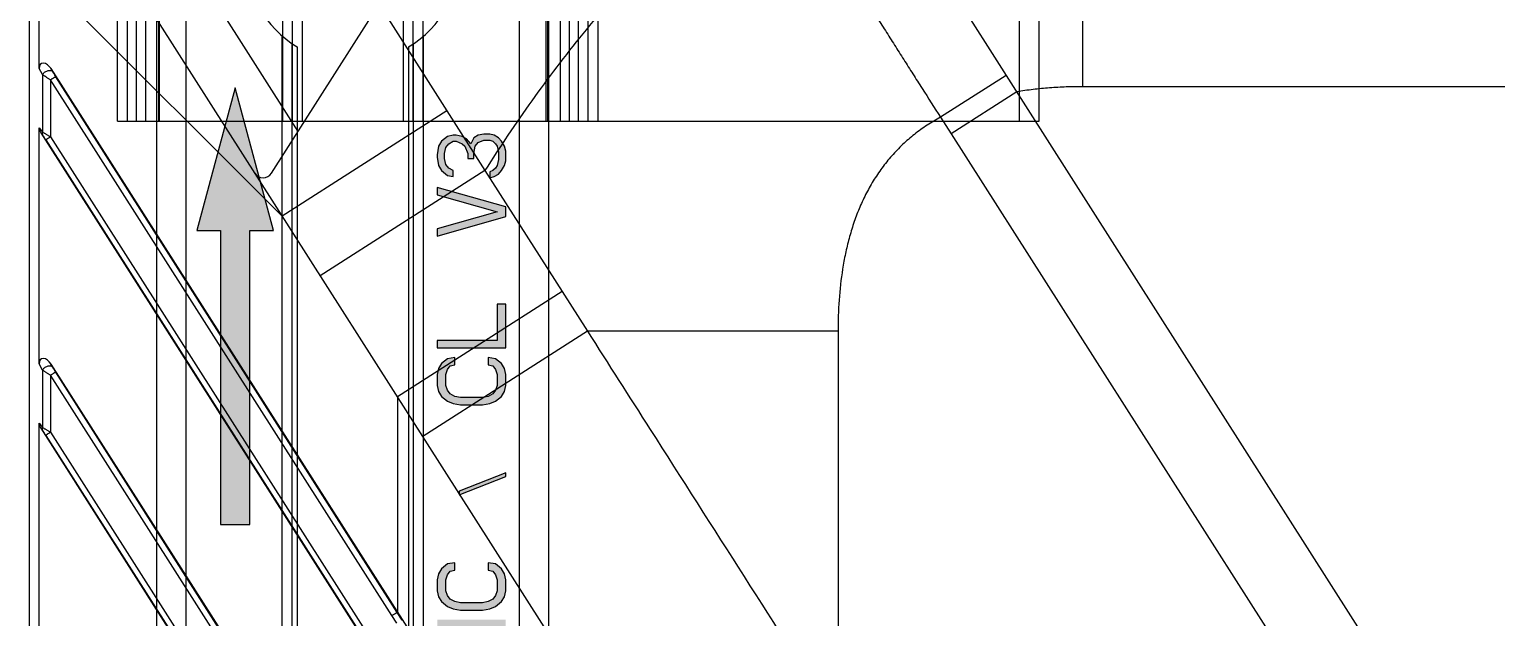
# Model space of a CAD drawing. Header units: millimetres. Extents: x 3299 to 14264, y 1863 to 5555.
# Drawn here: x 9573.9 to 9648.7, y 4058 to 4088 of the extents above; entities that cross this region are included whole.
import ezdxf

# ---------------------------------------------------------------- set-up
doc = ezdxf.new("R2010")
doc.units = ezdxf.units.MM
doc.layers.add('02___PRT_ALL_AXES', color=7, linetype='Continuous')

# ---------------------------------------------------------------- blocks, each defined once
blk = doc.blocks.new('ryfhgjmb')
at = {"lineweight": 5, "true_color": 0xf26722}
h = blk.add_hatch(color=30, dxfattribs=at)
h.dxf.hatch_style = 1
h.paths.add_polyline_path([(6944.35, 3339.181), (6944.35, 3337.681), (6959.35, 3337.681), (6959.35, 3336.481), (6966.628, 3338.431), (6959.35, 3340.381), (6959.35, 3339.181)])
h = blk.add_hatch(color=30, dxfattribs=at)
h.dxf.hatch_style = 1
h.paths.add_polyline_path([(6907.434, 3326.344), (6908.363, 3324.631), (6908.859, 3324.631), (6907.744, 3326.716), (6908.859, 3328.131), (6908.363, 3328.131), (6907, 3326.418), (6907, 3328.131), (6906.628, 3328.131), (6906.628, 3324.631), (6907, 3324.631), (6907, 3325.823)])
h.paths.add_polyline_path([(6909.727, 3328.131), (6909.355, 3328.131), (6909.355, 3324.631), (6911.586, 3324.631), (6911.586, 3325.078), (6909.727, 3325.078)])
h.paths.add_polyline_path([(6912.454, 3326.94), (6912.516, 3327.238), (6912.64, 3327.461), (6912.826, 3327.61), (6913.074, 3327.684), (6913.632, 3327.684), (6913.88, 3327.61), (6914.065, 3327.461), (6914.127, 3327.238), (6914.499, 3327.238), (6914.437, 3327.61), (6914.189, 3327.908), (6913.942, 3328.057), (6913.632, 3328.131), (6913.074, 3328.131), (6912.764, 3328.057), (6912.516, 3327.908), (6912.268, 3327.61), (6912.144, 3327.312), (6912.082, 3326.94), (6912.082, 3325.823), (6912.144, 3325.45), (6912.268, 3325.153), (6912.516, 3324.855), (6912.764, 3324.706), (6913.074, 3324.631), (6913.632, 3324.631), (6913.942, 3324.706), (6914.189, 3324.855), (6914.437, 3325.153), (6914.499, 3325.525), (6914.127, 3325.525), (6914.065, 3325.301), (6913.88, 3325.153), (6913.632, 3325.078), (6913.074, 3325.078), (6912.826, 3325.153), (6912.64, 3325.301), (6912.516, 3325.525), (6912.454, 3325.823)])
h.paths.add_polyline_path([(6917.474, 3326.94), (6917.412, 3327.312), (6917.288, 3327.61), (6917.04, 3327.908), (6916.793, 3328.057), (6916.483, 3328.131), (6915.987, 3328.131), (6915.677, 3328.057), (6915.429, 3327.908), (6915.181, 3327.61), (6915.057, 3327.312), (6914.995, 3326.94), (6914.995, 3325.823), (6915.057, 3325.45), (6915.181, 3325.153), (6915.429, 3324.855), (6915.677, 3324.706), (6915.987, 3324.631), (6916.483, 3324.631), (6916.793, 3324.706), (6917.04, 3324.855), (6917.288, 3325.153), (6917.412, 3325.45), (6917.474, 3325.823)])
h.paths.add_polyline_path([(6915.367, 3326.94), (6915.429, 3327.238), (6915.553, 3327.461), (6915.739, 3327.61), (6915.987, 3327.684), (6916.483, 3327.684), (6916.731, 3327.61), (6916.917, 3327.461), (6917.04, 3327.238), (6917.102, 3326.94), (6917.102, 3325.823), (6917.04, 3325.525), (6916.917, 3325.301), (6916.731, 3325.153), (6916.483, 3325.078), (6915.987, 3325.078), (6915.739, 3325.153), (6915.553, 3325.301), (6915.429, 3325.525), (6915.367, 3325.823)], flags=16)
h.paths.add_polyline_path([(6920.015, 3326.493), (6920.201, 3326.791), (6920.263, 3327.014), (6920.263, 3327.312), (6920.201, 3327.535), (6920.015, 3327.833), (6919.768, 3328.057), (6919.458, 3328.131), (6917.97, 3328.131), (6917.97, 3324.631), (6919.458, 3324.631), (6919.768, 3324.706), (6920.015, 3324.929), (6920.201, 3325.227), (6920.263, 3325.45), (6920.263, 3325.823), (6920.201, 3326.046), (6920.015, 3326.344), (6919.892, 3326.418)])
h.paths.add_polyline_path([(6918.342, 3326.642), (6918.342, 3327.684), (6919.52, 3327.684), (6919.706, 3327.61), (6919.83, 3327.461), (6919.892, 3327.238), (6919.892, 3327.089), (6919.83, 3326.865), (6919.706, 3326.716), (6919.52, 3326.642)], flags=16)
h.paths.add_polyline_path([(6918.342, 3326.195), (6919.52, 3326.195), (6919.706, 3326.121), (6919.83, 3325.972), (6919.892, 3325.748), (6919.892, 3325.525), (6919.83, 3325.301), (6919.706, 3325.153), (6919.52, 3325.078), (6918.342, 3325.078)], flags=16)
h.paths.add_polyline_path([(6926.213, 3328.131), (6925.842, 3328.131), (6924.974, 3325.078), (6924.106, 3328.131), (6923.734, 3328.131), (6924.726, 3324.631), (6925.222, 3324.631)])
h.paths.add_polyline_path([(6927.391, 3327.684), (6927.701, 3327.759), (6927.949, 3327.759), (6928.259, 3327.684), (6928.445, 3327.535), (6928.569, 3327.312), (6928.569, 3327.163), (6928.445, 3326.865), (6926.709, 3325.004), (6926.709, 3324.631), (6928.94, 3324.631), (6928.94, 3325.004), (6927.205, 3325.004), (6928.755, 3326.642), (6928.879, 3326.865), (6928.94, 3327.163), (6928.94, 3327.312), (6928.879, 3327.61), (6928.631, 3327.908), (6928.383, 3328.057), (6928.011, 3328.131), (6927.763, 3328.131), (6927.329, 3328.057), (6927.081, 3327.908), (6926.833, 3327.61), (6926.771, 3327.312), (6927.081, 3327.312), (6927.205, 3327.535)])
h.paths.add_polyline_path([(6932.597, 3327.014), (6932.411, 3327.014), (6933.341, 3324.631), (6933.527, 3324.631)])
h.paths.add_polyline_path([(6940.531, 3327.461), (6940.717, 3327.61), (6940.964, 3327.684), (6941.522, 3327.684), (6941.77, 3327.61), (6941.956, 3327.461), (6942.018, 3327.238), (6942.39, 3327.238), (6942.328, 3327.61), (6942.08, 3327.908), (6941.832, 3328.057), (6941.522, 3328.131), (6940.964, 3328.131), (6940.655, 3328.057), (6940.407, 3327.908), (6940.159, 3327.61), (6940.035, 3327.312), (6939.973, 3326.94), (6939.973, 3325.823), (6940.035, 3325.45), (6940.159, 3325.153), (6940.407, 3324.855), (6940.655, 3324.706), (6940.964, 3324.631), (6941.522, 3324.631), (6941.832, 3324.706), (6942.08, 3324.855), (6942.328, 3325.153), (6942.39, 3325.525), (6942.018, 3325.525), (6941.956, 3325.301), (6941.77, 3325.153), (6941.522, 3325.078), (6940.964, 3325.078), (6940.717, 3325.153), (6940.531, 3325.301), (6940.407, 3325.525), (6940.345, 3325.823), (6940.345, 3326.94), (6940.407, 3327.238)])
h.paths.add_polyline_path([(6939.477, 3328.131), (6939.105, 3328.131), (6939.105, 3326.716), (6937.37, 3326.716), (6937.37, 3328.131), (6936.998, 3328.131), (6936.998, 3324.631), (6937.37, 3324.631), (6937.37, 3326.27), (6939.105, 3326.27), (6939.105, 3324.631), (6939.477, 3324.631)])
h.paths.add_polyline_path([(6946.047, 3327.014), (6945.861, 3327.014), (6946.79, 3324.631), (6946.976, 3324.631)])
h.paths.add_polyline_path([(6953.732, 3328.131), (6953.36, 3328.131), (6953.36, 3324.631), (6955.592, 3324.631), (6955.592, 3325.078), (6953.732, 3325.078)])
h.paths.add_polyline_path([(6952.555, 3327.908), (6952.307, 3328.057), (6951.997, 3328.131), (6951.439, 3328.131), (6951.129, 3328.057), (6950.881, 3327.908), (6950.633, 3327.61), (6950.509, 3327.312), (6950.447, 3326.94), (6950.447, 3325.823), (6950.509, 3325.45), (6950.633, 3325.153), (6950.881, 3324.855), (6951.129, 3324.706), (6951.439, 3324.631), (6951.997, 3324.631), (6952.307, 3324.706), (6952.555, 3324.855), (6952.802, 3325.153), (6952.864, 3325.525), (6952.493, 3325.525), (6952.431, 3325.301), (6952.245, 3325.153), (6951.997, 3325.078), (6951.439, 3325.078), (6951.191, 3325.153), (6951.005, 3325.301), (6950.881, 3325.525), (6950.819, 3325.823), (6950.819, 3326.94), (6950.881, 3327.238), (6951.005, 3327.461), (6951.191, 3327.61), (6951.439, 3327.684), (6951.997, 3327.684), (6952.245, 3327.61), (6952.431, 3327.461), (6952.493, 3327.238), (6952.864, 3327.238), (6952.802, 3327.61)])
h.paths.add_polyline_path([(6963.897, 3327.908), (6963.649, 3328.057), (6963.215, 3328.131), (6963.091, 3328.131), (6962.657, 3328.057), (6962.409, 3327.908), (6962.161, 3327.61), (6962.099, 3327.312), (6962.409, 3327.312), (6962.533, 3327.535), (6962.719, 3327.684), (6963.029, 3327.759), (6963.277, 3327.759), (6963.587, 3327.684), (6963.773, 3327.535), (6963.897, 3327.312), (6963.897, 3327.163), (6963.773, 3326.865), (6963.649, 3326.716), (6963.277, 3326.567), (6963.029, 3326.567), (6963.029, 3326.27), (6963.277, 3326.27), (6963.649, 3326.195), (6963.835, 3326.046), (6963.959, 3325.748), (6963.959, 3325.45), (6963.897, 3325.301), (6963.773, 3325.153), (6963.649, 3325.078), (6963.339, 3325.004), (6962.967, 3325.004), (6962.657, 3325.078), (6962.533, 3325.153), (6962.409, 3325.301), (6962.347, 3325.45), (6962.037, 3325.45), (6962.099, 3325.227), (6962.223, 3325.004), (6962.409, 3324.855), (6962.657, 3324.706), (6962.905, 3324.631), (6963.401, 3324.631), (6963.649, 3324.706), (6963.897, 3324.855), (6964.083, 3325.004), (6964.207, 3325.227), (6964.269, 3325.45), (6964.269, 3325.748), (6964.207, 3326.046), (6964.083, 3326.27), (6963.773, 3326.418), (6964.021, 3326.642), (6964.145, 3326.865), (6964.207, 3327.163), (6964.207, 3327.312), (6964.145, 3327.61)])
h.paths.add_polyline_path([(6961.542, 3328.131), (6961.17, 3328.131), (6960.302, 3325.078), (6959.434, 3328.131), (6959.062, 3328.131), (6960.054, 3324.631), (6960.55, 3324.631)])
at = {"color": 30, "linetype": 'Continuous', "true_color": 0xf26722}
for p, q in [((6005.128, 3342.431), (7001.628, 3342.431)), ((6005.128, 3340.931), (7001.628, 3340.931)), ((6966.628, 3338.431), (6959.35, 3340.381)), ((6959.35, 3340.381), (6959.35, 3339.181)), ((6959.35, 3339.181), (6944.35, 3339.181)), ((6944.35, 3339.181), (6944.35, 3337.681)), ((6959.35, 3336.481), (6966.628, 3338.431)), ((6944.35, 3337.681), (6959.35, 3337.681)), ((6959.35, 3337.681), (6959.35, 3336.481)), ((6058.086, 3336.031), (6969.27, 3336.031)), ((6058.471, 3335.531), (6968.885, 3335.531)), ((6058.471, 3329.331), (6968.885, 3329.331)), ((6058.086, 3328.831), (6969.27, 3328.831)), ((6940.407, 3327.908), (6940.159, 3327.61)), ((6940.655, 3328.057), (6940.407, 3327.908)), ((6940.964, 3328.131), (6940.655, 3328.057)), ((6941.522, 3328.131), (6940.964, 3328.131)), ((6941.832, 3328.057), (6941.522, 3328.131)), ((6942.08, 3327.908), (6941.832, 3328.057)), ((6942.328, 3327.61), (6942.08, 3327.908)), ((6950.881, 3327.908), (6950.633, 3327.61)), ((6951.129, 3328.057), (6950.881, 3327.908)), ((6951.439, 3328.131), (6951.129, 3328.057)), ((6951.997, 3328.131), (6951.439, 3328.131)), ((6952.307, 3328.057), (6951.997, 3328.131)), ((6952.555, 3327.908), (6952.307, 3328.057)), ((6952.802, 3327.61), (6952.555, 3327.908)), ((6953.732, 3328.131), (6953.36, 3328.131)), ((6953.36, 3328.131), (6953.36, 3324.631)), ((6953.732, 3325.078), (6953.732, 3328.131)), ((6959.434, 3328.131), (6959.062, 3328.131)), ((6959.062, 3328.131), (6960.054, 3324.631)), ((6960.302, 3325.078), (6959.434, 3328.131)), ((6961.17, 3328.131), (6960.302, 3325.078)), ((6960.55, 3324.631), (6961.542, 3328.131)), ((6961.542, 3328.131), (6961.17, 3328.131)), ((6962.409, 3327.908), (6962.161, 3327.61)), ((6962.657, 3328.057), (6962.409, 3327.908)), ((6963.091, 3328.131), (6962.657, 3328.057)), ((6963.215, 3328.131), (6963.091, 3328.131)), ((6963.649, 3328.057), (6963.215, 3328.131)), ((6963.897, 3327.908), (6963.649, 3328.057)), ((6964.145, 3327.61), (6963.897, 3327.908)), ((6940.035, 3327.312), (6939.973, 3326.94)), ((6940.159, 3327.61), (6940.035, 3327.312)), ((6940.345, 3326.94), (6940.407, 3327.238)), ((6940.407, 3327.238), (6940.531, 3327.461)), ((6940.531, 3327.461), (6940.717, 3327.61)), ((6940.717, 3327.61), (6940.964, 3327.684)), ((6940.964, 3327.684), (6941.522, 3327.684)), ((6941.522, 3327.684), (6941.77, 3327.61)), ((6941.77, 3327.61), (6941.956, 3327.461)), ((6941.956, 3327.461), (6942.018, 3327.238)), ((6942.018, 3327.238), (6942.39, 3327.238)), ((6942.39, 3327.238), (6942.328, 3327.61)), ((6950.509, 3327.312), (6950.447, 3326.94)), ((6950.633, 3327.61), (6950.509, 3327.312)), ((6950.819, 3326.94), (6950.881, 3327.238)), ((6950.881, 3327.238), (6951.005, 3327.461)), ((6951.005, 3327.461), (6951.191, 3327.61)), ((6951.191, 3327.61), (6951.439, 3327.684)), ((6951.439, 3327.684), (6951.997, 3327.684)), ((6951.997, 3327.684), (6952.245, 3327.61)), ((6952.245, 3327.61), (6952.431, 3327.461)), ((6952.431, 3327.461), (6952.493, 3327.238)), ((6952.493, 3327.238), (6952.864, 3327.238)), ((6952.864, 3327.238), (6952.802, 3327.61)), ((6962.161, 3327.61), (6962.099, 3327.312)), ((6962.099, 3327.312), (6962.409, 3327.312)), ((6962.409, 3327.312), (6962.533, 3327.535)), ((6962.533, 3327.535), (6962.719, 3327.684)), ((6962.719, 3327.684), (6963.029, 3327.759)), ((6963.029, 3327.759), (6963.277, 3327.759)), ((6963.277, 3327.759), (6963.587, 3327.684)), ((6963.587, 3327.684), (6963.773, 3327.535)), ((6963.773, 3327.535), (6963.897, 3327.312)), ((6963.897, 3327.163), (6963.773, 3326.865)), ((6963.897, 3327.312), (6963.897, 3327.163)), ((6964.207, 3327.312), (6964.145, 3327.61)), ((6964.145, 3326.865), (6964.207, 3327.163)), ((6964.207, 3327.163), (6964.207, 3327.312)), ((6939.973, 3326.94), (6939.973, 3325.823)), ((6940.345, 3325.823), (6940.345, 3326.94)), ((6946.047, 3327.014), (6945.861, 3327.014)), ((6945.861, 3327.014), (6946.79, 3324.631)), ((6946.976, 3324.631), (6946.047, 3327.014)), ((6950.447, 3326.94), (6950.447, 3325.823)), ((6950.819, 3325.823), (6950.819, 3326.94)), ((6963.277, 3326.567), (6963.029, 3326.567)), ((6963.029, 3326.567), (6963.029, 3326.27)), ((6963.649, 3326.716), (6963.277, 3326.567)), ((6963.773, 3326.865), (6963.649, 3326.716)), ((6963.773, 3326.418), (6964.021, 3326.642)), ((6964.083, 3326.27), (6963.773, 3326.418)), ((6964.021, 3326.642), (6964.145, 3326.865)), ((6939.973, 3325.823), (6940.035, 3325.45)), ((6940.407, 3325.525), (6940.345, 3325.823)), ((6950.447, 3325.823), (6950.509, 3325.45)), ((6950.881, 3325.525), (6950.819, 3325.823)), ((6963.029, 3326.27), (6963.277, 3326.27)), ((6963.277, 3326.27), (6963.649, 3326.195)), ((6963.649, 3326.195), (6963.835, 3326.046)), ((6963.835, 3326.046), (6963.959, 3325.748)), ((6963.959, 3325.748), (6963.959, 3325.45)), ((6964.207, 3326.046), (6964.083, 3326.27)), ((6964.269, 3325.748), (6964.207, 3326.046)), ((6964.269, 3325.45), (6964.269, 3325.748)), ((6940.035, 3325.45), (6940.159, 3325.153)), ((6940.159, 3325.153), (6940.407, 3324.855)), ((6940.531, 3325.301), (6940.407, 3325.525)), ((6940.407, 3324.855), (6940.655, 3324.706)), ((6940.717, 3325.153), (6940.531, 3325.301)), ((6940.964, 3325.078), (6940.717, 3325.153)), ((6941.522, 3325.078), (6940.964, 3325.078)), ((6941.77, 3325.153), (6941.522, 3325.078)), ((6941.956, 3325.301), (6941.77, 3325.153)), ((6941.832, 3324.706), (6942.08, 3324.855)), ((6942.018, 3325.525), (6941.956, 3325.301)), ((6942.39, 3325.525), (6942.018, 3325.525)), ((6942.08, 3324.855), (6942.328, 3325.153)), ((6942.328, 3325.153), (6942.39, 3325.525)), ((6950.509, 3325.45), (6950.633, 3325.153)), ((6950.633, 3325.153), (6950.881, 3324.855)), ((6951.005, 3325.301), (6950.881, 3325.525)), ((6950.881, 3324.855), (6951.129, 3324.706)), ((6951.191, 3325.153), (6951.005, 3325.301)), ((6951.439, 3325.078), (6951.191, 3325.153)), ((6951.997, 3325.078), (6951.439, 3325.078)), ((6952.245, 3325.153), (6951.997, 3325.078)), ((6952.431, 3325.301), (6952.245, 3325.153)), ((6952.307, 3324.706), (6952.555, 3324.855)), ((6952.493, 3325.525), (6952.431, 3325.301)), ((6952.864, 3325.525), (6952.493, 3325.525)), ((6952.555, 3324.855), (6952.802, 3325.153)), ((6952.802, 3325.153), (6952.864, 3325.525)), ((6955.592, 3325.078), (6953.732, 3325.078)), ((6955.592, 3324.631), (6955.592, 3325.078)), ((6962.347, 3325.45), (6962.037, 3325.45)), ((6962.037, 3325.45), (6962.099, 3325.227)), ((6962.099, 3325.227), (6962.223, 3325.004)), ((6962.223, 3325.004), (6962.409, 3324.855)), ((6962.409, 3325.301), (6962.347, 3325.45)), ((6962.533, 3325.153), (6962.409, 3325.301)), ((6962.409, 3324.855), (6962.657, 3324.706)), ((6962.657, 3325.078), (6962.533, 3325.153)), ((6962.967, 3325.004), (6962.657, 3325.078)), ((6963.339, 3325.004), (6962.967, 3325.004)), ((6963.649, 3325.078), (6963.339, 3325.004)), ((6963.773, 3325.153), (6963.649, 3325.078)), ((6963.649, 3324.706), (6963.897, 3324.855)), ((6963.897, 3325.301), (6963.773, 3325.153)), ((6963.959, 3325.45), (6963.897, 3325.301)), ((6963.897, 3324.855), (6964.083, 3325.004)), ((6964.083, 3325.004), (6964.207, 3325.227)), ((6964.207, 3325.227), (6964.269, 3325.45)), ((6940.655, 3324.706), (6940.964, 3324.631)), ((6940.964, 3324.631), (6941.522, 3324.631)), ((6941.522, 3324.631), (6941.832, 3324.706)), ((6946.79, 3324.631), (6946.976, 3324.631)), ((6951.129, 3324.706), (6951.439, 3324.631)), ((6951.439, 3324.631), (6951.997, 3324.631)), ((6951.997, 3324.631), (6952.307, 3324.706)), ((6953.36, 3324.631), (6955.592, 3324.631)), ((6960.054, 3324.631), (6960.55, 3324.631)), ((6962.657, 3324.706), (6962.905, 3324.631)), ((6962.905, 3324.631), (6963.401, 3324.631)), ((6963.401, 3324.631), (6963.649, 3324.706)), ((6005.128, 3323.931), (7001.628, 3323.931)), ((6005.128, 3322.431), (7001.628, 3322.431))]:
    blk.add_line(p, q, dxfattribs=at)
at = {"layer": '02___PRT_ALL_AXES', "color": 30, "linetype": 'Continuous', "true_color": 0xf26722}
for p, q in [((6968.718, 3335.271), (6027.638, 3335.271)), ((6968.718, 3329.592), (6027.638, 3329.592))]:
    blk.add_line(p, q, dxfattribs=at)
for start, end in [(31.08062, 148.91938), (211.08062, 328.91938)]:
    blk.add_arc((6973.428, 3332.431), 5.5, start, end, dxfattribs=at)
blk = doc.blocks.new('ERTFHGJ')
at = {"color": 40, "linetype": 'Continuous', "true_color": 0xf8d731}
for p, q in [((8878.457, 3617.77), (8878.457, 3696.77)), ((8879.457, 3617.77), (8879.457, 3696.77)), ((8900.957, 3696.77), (8900.957, 3617.77)), ((8901.457, 3617.77), (8901.457, 3696.77)), ((8901.957, 3617.77), (8901.957, 3696.77)), ((8902.402, 3617.77), (8902.402, 3696.77)), ((8902.874, 3617.77), (8902.874, 3696.77)), ((8903.457, 3617.77), (8903.457, 3696.77)), ((8903.537, 3696.77), (8903.537, 3617.77)), ((8903.598, 3617.77), (8903.598, 3696.77)), ((8909.882, 3696.77), (8909.882, 3617.77)), ((8910.382, 3617.77), (8910.382, 3696.77)), ((8916.532, 3617.77), (8916.532, 3696.77)), ((8917.032, 3617.77), (8917.032, 3696.77)), ((8923.315, 3617.77), (8923.315, 3696.77)), ((8923.377, 3696.77), (8923.377, 3617.77)), ((8923.457, 3617.77), (8923.457, 3696.77)), ((8924.039, 3696.77), (8924.039, 3617.77)), ((8924.511, 3696.77), (8924.511, 3617.77)), ((8924.957, 3617.77), (8924.957, 3696.77)), ((8925.457, 3617.77), (8925.457, 3696.77)), ((8910.882, 3617.77), (8910.882, 3623.9)), ((8916.032, 3617.77), (8916.032, 3623.9)), ((8925.457, 3617.77), (8878.457, 3617.77))]:
    blk.add_line(p, q, dxfattribs=at)
blk = doc.blocks.new('ryfh')
at = {"xscale": -1}
blk.add_blockref('ERTFHGJ', (17197.083, 1141.444), dxfattribs=at)
at = {"rotation": 90}
blk.add_blockref('ryfhgjmb', (11616.058, -2205.714), dxfattribs=at)
blk = doc.blocks.new('1111')
at = {"color": 7, "linetype": 'Continuous'}
for p, q in [((16002.781, 6714.134), (16002.781, 7051.634)), ((16015.124, 7005.975), (16035.281, 7037.615)), ((16056.508, 7010.391), (16056.508, 7032.863)), ((16044.759, 7023.263), (16052.599, 7010.968)), ((16006.977, 7023.023), (16016.481, 7008.105)), ((16005.058, 7020.451), (16199.886, 6714.633)), ((16003.28, 7011.327), (16003.28, 7016.178)), ((16003.28, 7016.178), (16015.681, 7003.777)), ((16020.615, 7014.593), (16024.076, 7009.156)), ((16003.455, 7011.007), (16003.28, 7011.327)), ((16003.885, 7011.312), (16192.566, 6715.143)), ((16003.964, 7011.169), (16003.885, 7011.312)), ((16003.455, 7011.007), (16003.455, 7008.07)), ((16003.858, 7010.74), (16003.858, 7007.832)), ((16021.275, 6983.402), (16003.858, 7010.74)), ((16021.541, 6983.563), (16004.125, 7010.901)), ((16052.599, 7010.968), (16049.252, 7008.835)), ((16052.599, 7010.968), (16165.476, 6833.786)), ((16320.578, 7010.391), (16056.508, 7010.391)), ((16053.136, 7010.125), (16049.789, 7007.993)), ((16024.076, 7009.156), (16015.681, 7003.777)), ((16024.076, 7009.156), (16026.015, 7006.11)), ((16003.28, 6996.252), (16003.28, 7008.299)), ((16003.28, 7008.299), (16003.455, 7008.07)), ((16049.252, 7008.835), (16049.789, 7007.993)), ((16003.365, 7008.034), (16190.168, 6714.812)), ((16003.365, 7008.034), (16003.46, 7007.91)), ((16003.621, 7007.672), (16021.29, 6979.937)), ((16003.858, 7007.832), (16021.527, 6980.097)), ((16049.789, 7007.993), (16169.045, 6820.799)), ((16026.015, 7006.11), (16017.621, 7000.732)), ((16026.015, 7006.11), (16029.956, 6999.932)), ((16029.956, 6999.932), (16021.552, 6994.562)), ((16029.956, 6999.932), (16031.248, 6997.906)), ((16031.248, 6997.906), (16022.841, 6992.538)), ((16044.024, 6997.906), (16031.248, 6997.906)), ((16044.024, 6997.906), (16044.024, 6977.883)), ((16003.455, 6995.932), (16003.28, 6996.252)), ((16003.964, 6996.093), (16003.885, 6996.237)), ((16003.885, 6996.237), (16182.962, 6715.143)), ((16003.455, 6995.932), (16003.455, 6992.995)), ((16003.858, 6995.665), (16003.858, 6992.756)), ((16021.275, 6968.326), (16003.858, 6995.665)), ((16021.541, 6968.487), (16004.125, 6995.826)), ((16021.552, 6994.562), (16021.552, 6983.581)), ((16003.28, 6981.177), (16003.28, 6993.224)), ((16003.28, 6993.224), (16003.455, 6992.995)), ((16003.365, 6992.958), (16180.564, 6714.812)), ((16003.365, 6992.958), (16003.46, 6992.835)), ((16003.621, 6992.596), (16021.29, 6964.862)), ((16003.858, 6992.756), (16021.527, 6965.022)), ((16021.552, 6983.581), (16021.541, 6983.563)), ((16021.794, 6983.167), (16021.541, 6983.563)), ((16021.527, 6983.005), (16021.275, 6983.402))]:
    blk.add_line(p, q, dxfattribs=at)
blk.add_arc((16014.703, 7006.244), 0.5, 212.5, 327.5, dxfattribs=at)
for centre, major_axis, ratio, start_param, end_param in [((16003.642, 7011.135), (-0.253, 0.43), 0.601104, -1.513218, 0.79522), ((16003.642, 7008.162), (-0.278, 0.337), 0.685856, 0.694237, 1.39405), ((16003.642, 6996.06), (-0.253, 0.43), 0.601104, -1.513218, 0.79522), ((16003.642, 6993.086), (-0.278, 0.337), 0.685856, 0.694237, 1.39405)]:
    blk.add_ellipse(centre, major_axis=major_axis, ratio=ratio, start_param=start_param, end_param=end_param, dxfattribs=at)
for points, knots in [([(16041.746, 7020.605), (16042.059, 7020.114), (16042.685, 7019.134), (16043.626, 7017.665), (16044.566, 7016.195), (16045.348, 7014.969), (16045.972, 7013.987), (16046.439, 7013.251), (16046.907, 7012.514), (16047.374, 7011.777), (16047.841, 7011.04), (16048.466, 7010.058), (16048.936, 7009.323), (16049.252, 7008.835)], [0, 0, 0, 0, 0.124967, 0.249947, 0.374939, 0.49994, 0.562443, 0.624948, 0.687455, 0.749963, 0.812472, 0.874981, 1, 1, 1, 1]), ([(16036.801, 7019.418), (16036.286, 7018.921), (16035.271, 7017.912), (16033.305, 7015.833), (16031.436, 7013.662), (16029.67, 7011.41), (16028.397, 7009.682), (16027.176, 7007.916), (16026.396, 7006.716), (16026.015, 7006.11)], [0, 0, 0, 0, 0.125007, 0.250014, 0.499996, 0.625, 0.750002, 0.875002, 1, 1, 1, 1]), ([(16003.455, 7011.007), (16003.466, 7011.03), (16003.496, 7011.073), (16003.555, 7011.129), (16003.626, 7011.175), (16003.704, 7011.209), (16003.782, 7011.226), (16003.846, 7011.226), (16003.89, 7011.216), (16003.92, 7011.205), (16003.944, 7011.189), (16003.958, 7011.176), (16003.964, 7011.169)], [0, 0, 0, 0, 0.123308, 0.259051, 0.401465, 0.54346, 0.678034, 0.799644, 0.854802, 0.906173, 0.954287, 1, 1, 1, 1]), ([(16004.125, 7010.901), (16004.11, 7010.925), (16004.081, 7010.971), (16004.039, 7011.039), (16004, 7011.105), (16003.975, 7011.148), (16003.964, 7011.169)], [0, 0, 0, 0, 0.264578, 0.524242, 0.773235, 1, 1, 1, 1]), ([(16003.858, 7010.74), (16003.819, 7010.765), (16003.762, 7010.801), (16003.687, 7010.85), (16003.633, 7010.885), (16003.583, 7010.919), (16003.536, 7010.95), (16003.494, 7010.98), (16003.468, 7010.998), (16003.455, 7011.007)], [0, 0, 0, 0, 0.284936, 0.422853, 0.555718, 0.681841, 0.799359, 0.906165, 1, 1, 1, 1]), ([(16003.858, 7010.74), (16003.874, 7010.75), (16003.906, 7010.771), (16003.952, 7010.8), (16003.996, 7010.827), (16004.035, 7010.85), (16004.064, 7010.868), (16004.084, 7010.88), (16004.096, 7010.887), (16004.106, 7010.892), (16004.114, 7010.897), (16004.12, 7010.899), (16004.123, 7010.901), (16004.124, 7010.901), (16004.125, 7010.901)], [0, 0, 0, 0, 0.18298, 0.36084, 0.527055, 0.675665, 0.801265, 0.853987, 0.899327, 0.936883, 0.966331, 0.987411, 0.994769, 1, 1, 1, 1]), ([(16056.508, 7010.391), (16056.226, 7010.391), (16055.662, 7010.381), (16054.816, 7010.335), (16053.973, 7010.253), (16053.414, 7010.173), (16053.136, 7010.125)], [0, 0, 0, 0, 0.25, 0.500006, 0.750006, 1, 1, 1, 1]), ([(16049.252, 7008.835), (16049.019, 7008.708), (16048.562, 7008.434), (16047.914, 7007.967), (16047.31, 7007.445), (16046.755, 7006.87), (16046.255, 7006.248), (16045.811, 7005.584), (16045.423, 7004.886), (16045.09, 7004.16), (16044.811, 7003.412), (16044.58, 7002.648), (16044.395, 7001.872), (16044.203, 7000.825), (16044.058, 6999.502), (16044.024, 6998.438), (16044.024, 6997.906)], [0, 0, 0, 0, 0.062499, 0.124997, 0.187494, 0.249991, 0.312489, 0.374988, 0.43749, 0.499992, 0.562497, 0.625002, 0.687509, 0.750016, 0.875003, 1, 1, 1, 1]), ([(16003.455, 7008.07), (16003.45, 7008.056), (16003.443, 7008.028), (16003.44, 7007.986), (16003.445, 7007.946), (16003.454, 7007.922), (16003.46, 7007.91)], [0, 0, 0, 0, 0.271855, 0.527736, 0.769173, 1, 1, 1, 1]), ([(16003.455, 7008.07), (16003.468, 7008.064), (16003.495, 7008.049), (16003.537, 7008.025), (16003.584, 7007.998), (16003.635, 7007.968), (16003.689, 7007.936), (16003.763, 7007.891), (16003.82, 7007.856), (16003.858, 7007.832)], [0, 0, 0, 0, 0.090397, 0.195428, 0.312456, 0.43902, 0.572905, 0.712149, 1, 1, 1, 1]), ([(16003.46, 7007.91), (16003.466, 7007.902), (16003.478, 7007.886), (16003.504, 7007.849), (16003.538, 7007.799), (16003.579, 7007.736), (16003.607, 7007.694), (16003.621, 7007.672)], [0, 0, 0, 0, 0.103408, 0.218747, 0.468859, 0.73184, 1, 1, 1, 1]), ([(16003.858, 7007.832), (16003.843, 7007.822), (16003.814, 7007.803), (16003.771, 7007.776), (16003.732, 7007.75), (16003.697, 7007.727), (16003.671, 7007.709), (16003.654, 7007.697), (16003.644, 7007.69), (16003.635, 7007.684), (16003.629, 7007.679), (16003.624, 7007.675), (16003.621, 7007.673), (16003.621, 7007.672)], [0, 0, 0, 0, 0.186782, 0.366131, 0.532175, 0.679595, 0.803609, 0.85556, 0.900224, 0.93725, 0.966352, 0.987305, 1, 1, 1, 1]), ([(16031.248, 6997.906), (16032.312, 6996.238), (16036.572, 6989.564), (16040.83, 6982.89), (16044.024, 6977.883)], [0, 0, 0, 0, 0.249922, 1, 1, 1, 1]), ([(16003.455, 6995.932), (16003.466, 6995.954), (16003.496, 6995.998), (16003.555, 6996.054), (16003.626, 6996.1), (16003.704, 6996.133), (16003.782, 6996.15), (16003.846, 6996.151), (16003.89, 6996.141), (16003.92, 6996.129), (16003.944, 6996.114), (16003.958, 6996.1), (16003.964, 6996.093)], [0, 0, 0, 0, 0.123308, 0.259051, 0.401465, 0.54346, 0.678034, 0.799644, 0.854802, 0.906173, 0.954287, 1, 1, 1, 1]), ([(16003.858, 6995.665), (16003.819, 6995.689), (16003.762, 6995.726), (16003.687, 6995.774), (16003.633, 6995.81), (16003.583, 6995.843), (16003.536, 6995.875), (16003.494, 6995.904), (16003.468, 6995.923), (16003.455, 6995.932)], [0, 0, 0, 0, 0.284936, 0.422853, 0.555718, 0.681841, 0.799359, 0.906165, 1, 1, 1, 1]), ([(16003.858, 6995.665), (16003.874, 6995.675), (16003.906, 6995.695), (16003.952, 6995.724), (16003.996, 6995.751), (16004.035, 6995.775), (16004.064, 6995.793), (16004.084, 6995.804), (16004.096, 6995.811), (16004.106, 6995.817), (16004.114, 6995.821), (16004.12, 6995.824), (16004.123, 6995.825), (16004.124, 6995.826), (16004.125, 6995.826)], [0, 0, 0, 0, 0.18298, 0.36084, 0.527055, 0.675665, 0.801265, 0.853987, 0.899327, 0.936883, 0.966331, 0.987411, 0.994769, 1, 1, 1, 1]), ([(16004.125, 6995.826), (16004.11, 6995.849), (16004.081, 6995.895), (16004.039, 6995.964), (16004, 6996.029), (16003.975, 6996.072), (16003.964, 6996.093)], [0, 0, 0, 0, 0.264578, 0.524242, 0.773235, 1, 1, 1, 1]), ([(16003.455, 6992.995), (16003.45, 6992.981), (16003.443, 6992.953), (16003.44, 6992.911), (16003.445, 6992.871), (16003.454, 6992.846), (16003.46, 6992.835)], [0, 0, 0, 0, 0.271855, 0.527736, 0.769173, 1, 1, 1, 1]), ([(16003.455, 6992.995), (16003.468, 6992.988), (16003.495, 6992.974), (16003.537, 6992.95), (16003.584, 6992.923), (16003.635, 6992.893), (16003.689, 6992.861), (16003.763, 6992.815), (16003.82, 6992.78), (16003.858, 6992.756)], [0, 0, 0, 0, 0.090397, 0.195428, 0.312456, 0.43902, 0.572905, 0.712149, 1, 1, 1, 1]), ([(16003.46, 6992.835), (16003.466, 6992.827), (16003.478, 6992.81), (16003.504, 6992.773), (16003.538, 6992.724), (16003.579, 6992.661), (16003.607, 6992.618), (16003.621, 6992.596)], [0, 0, 0, 0, 0.103408, 0.218747, 0.468859, 0.73184, 1, 1, 1, 1]), ([(16003.858, 6992.756), (16003.843, 6992.747), (16003.814, 6992.728), (16003.771, 6992.7), (16003.732, 6992.674), (16003.697, 6992.651), (16003.671, 6992.634), (16003.654, 6992.622), (16003.644, 6992.615), (16003.635, 6992.608), (16003.629, 6992.603), (16003.624, 6992.6), (16003.621, 6992.597), (16003.621, 6992.596)], [0, 0, 0, 0, 0.186782, 0.366131, 0.532175, 0.679595, 0.803609, 0.85556, 0.900224, 0.93725, 0.966352, 0.987305, 1, 1, 1, 1]), ([(16021.275, 6983.402), (16021.291, 6983.412), (16021.322, 6983.432), (16021.369, 6983.461), (16021.412, 6983.488), (16021.451, 6983.512), (16021.481, 6983.529), (16021.501, 6983.541), (16021.513, 6983.548), (16021.523, 6983.554), (16021.531, 6983.558), (16021.536, 6983.561), (16021.54, 6983.562), (16021.541, 6983.563), (16021.541, 6983.563)], [0, 0, 0, 0, 0.18298, 0.36084, 0.527055, 0.675665, 0.801265, 0.853987, 0.899327, 0.936883, 0.966331, 0.987411, 0.994769, 1, 1, 1, 1])]:
    blk.add_open_spline(points, degree=3, knots=knots, dxfattribs=at)
blk = doc.blocks.new('*U162')
blk.add_blockref('1111', (-16308.281, -6888.884))
blk = doc.blocks.new('*U163')
at = {"color": 0, "linetype": 'ByBlock', "lineweight": -2, "transparency": 16777216}
blk.add_blockref('*U162', (0, 675), dxfattribs=at)

msp = doc.modelspace()

# ---------------------------------------------------------------- block references
for name, p in [('*U163', (9879.37292, 3288.5531)), ('ryfh', (1306.74628, -675.91128))]:
    msp.add_blockref(name, p)

doc.saveas('drawing.dxf')
